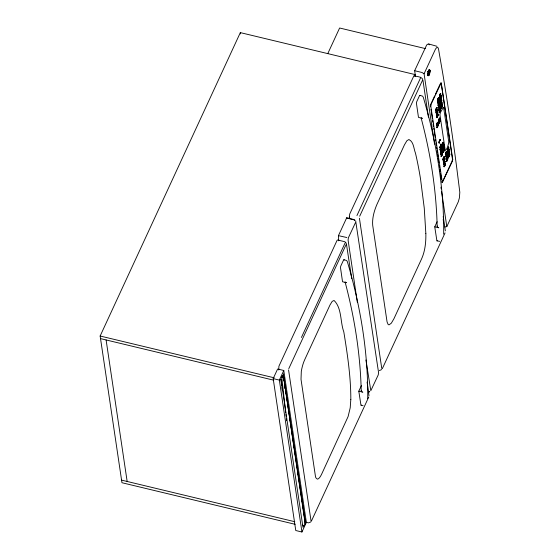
<?xml version="1.0" encoding="UTF-8"?>
<svg xmlns="http://www.w3.org/2000/svg" width="560" height="560" viewBox="0 0 560 560"><rect width="100%" height="100%" fill="white"/><g stroke="black" fill="none" stroke-linecap="round" stroke-linejoin="round"><path stroke-width="0.84" d="M436.968 107.555L435.701 110.019L435.834 111.181C435.428 110.39 436.702 106.421 437.101 108.437C437.01 105.63 435.148 110.313 435.834 111.181M437.661 112.196L436.394 114.66L436.52 115.822C436.114 115.031 437.395 111.062 437.794 113.078C437.703 110.271 435.841 114.954 436.52 115.822M437.773 122.332L436.506 124.789L436.639 125.951C436.233 125.167 437.507 121.191 437.906 123.207C437.815 120.407 435.953 125.083 436.639 125.951M436.1 112.952L437.36 110.495L437.234 109.333C437.64 110.117 436.366 114.086 435.967 112.077C436.051 114.877 437.92 110.201 437.234 109.333M438.732 97.713L437.465 100.17L437.591 101.339C437.185 100.548 438.459 96.579 438.865 98.588C438.774 95.788 436.905 100.464 437.591 101.339M436.786 117.6L438.053 115.136L437.927 113.974C438.333 114.765 437.059 118.734 436.653 116.718C436.744 119.518 438.613 114.842 437.927 113.974M439.411 102.277L438.144 104.741L438.27 105.903C437.864 105.112 439.138 101.143 439.537 103.159C439.453 100.352 437.584 105.035 438.27 105.903M437.99 125.93L438.039 124.103C438.445 124.894 437.171 128.863 436.772 126.847L436.968 127.869L438.165 125.265L438.039 124.103M439.726 118.104L438.459 120.568L438.592 121.73C438.179 120.939 439.453 116.97 439.859 118.986C439.768 116.179 437.906 120.862 438.592 121.73M439.789 107.338L440.23 107.8C440.139 105.035 438.277 109.592 438.963 110.544L439.082 108.864M439.04 100.324L438.046 102.886L437.724 102.228C437.815 104.993 439.677 100.436 438.998 99.484L439.124 100.646L437.857 103.11M440.328 139.517L439.061 141.974L439.194 143.136C438.788 142.352 440.062 138.376 440.461 140.392C440.37 137.592 438.508 142.268 439.194 143.136M440.685 93.485L439.418 95.949L439.544 97.111C439.138 96.327 440.412 92.351 440.811 94.367C440.727 91.56 438.858 96.243 439.544 97.111M439.719 104.895L438.627 107.492L438.403 106.799C438.494 109.557 440.356 105 439.677 104.048L439.803 105.217L438.536 107.674M441.364 98.056L440.097 100.513L440.223 101.675C439.817 100.891 441.091 96.915 441.49 98.931C441.406 96.131 439.537 100.807 440.223 101.675M441.385 146.601L440.118 149.065L440.244 150.227C439.838 149.436 441.112 145.467 441.518 147.483C441.427 144.683 439.558 149.359 440.244 150.227M440.405 109.536L439.32 112.133L439.096 111.44C439.187 114.205 441.049 109.641 440.363 108.696L440.496 109.858L439.229 112.315M441.875 102.599L442.183 103.572C441.798 101.409 440.377 105.399 440.916 106.323L440.93 104.93L441.987 102.557L440.853 104.818L440.916 106.323M439.81 98.889L441.077 96.425L440.944 95.263C441.35 96.054 440.083 100.023 439.677 98.007C439.768 100.807 441.63 96.131 440.944 95.263M442.043 151.053L440.776 153.51L440.909 154.672C440.503 153.888 441.777 149.912 442.176 151.928C442.085 149.128 440.223 153.804 440.909 154.672M439.859 147.637L441.126 145.173L441 144.011C441.406 144.802 440.132 148.771 439.733 146.755C439.817 149.562 441.686 144.879 441 144.011M440.797 103.033L440.356 102.571C440.447 105.336 442.309 100.779 441.623 99.827L441.504 101.507M440.51 152.005L441.777 149.541L441.651 148.379C442.057 149.17 440.783 153.139 440.377 151.123C440.468 153.93 442.337 149.247 441.651 148.379M443.338 142.38L442.071 144.837L442.197 145.999C441.791 145.208 443.065 141.246 443.471 143.255C443.38 140.455 441.511 145.131 442.197 145.999M441.175 108.094L442.442 105.63L442.316 104.468C442.722 105.259 441.448 109.228 441.049 107.212C441.133 110.019 443.002 105.336 442.316 104.468M441.175 156.45L442.435 153.986L442.309 152.824C442.715 153.615 441.441 157.584 441.042 155.568C441.126 158.375 442.995 153.692 442.309 152.824M443.996 146.825L442.729 149.289L442.862 150.451C442.456 149.66 443.73 145.691 444.129 147.707C444.038 144.9 442.176 149.583 442.862 150.451M444.276 156.66L443.009 159.124L443.135 160.286C442.729 159.495 444.003 155.526 444.402 157.542C444.318 154.735 442.449 159.418 443.135 160.286M443.646 144.991L442.554 147.595L442.33 146.895C442.421 149.66 444.283 145.103 443.604 144.151L443.73 145.313L442.463 147.777M443.695 164.045L443.828 164.927C443.198 163.975 444.976 159.418 445.095 162.183L444.787 161.203L443.786 163.842M444.304 149.436C441.539 155.645 444.927 150.822 444.262 148.596L444.388 149.758L443.429 152.117L442.995 151.34L443.296 152.32M443.401 162.057L444.668 159.6L444.535 158.431C444.948 159.222 443.674 163.191 443.268 161.182C443.359 163.982 445.221 159.306 444.535 158.431M444.094 166.705L445.354 164.241L445.228 163.079C445.634 163.87 444.36 167.839 443.961 165.823C444.045 168.623 445.914 163.947 445.228 163.079M446.712 151.382L445.445 153.846L445.578 155.008C445.165 154.217 446.439 150.248 446.845 152.264C446.754 149.457 444.892 154.14 445.578 155.008M447.405 156.023L446.138 158.487L446.264 159.649C445.858 158.858 447.132 154.889 447.531 156.905C447.447 154.098 445.578 158.781 446.264 159.649M447.482 149.94L448.602 147.021L448.798 148.036L448.49 147.056L447.524 150.78L447.65 149.1M447.713 158.641L446.621 161.238L446.397 160.545C446.488 163.31 448.35 158.746 447.664 157.801L447.797 158.963L446.53 161.42M448.084 154.546L448.217 155.428C447.587 154.476 449.372 149.919 449.484 152.677L449.183 151.704L448.175 154.336M447.79 152.558L449.057 150.094L448.931 148.932C449.337 149.723 448.063 153.692 447.657 151.676C447.748 154.483 449.617 149.8 448.931 148.932M448.483 157.199L449.75 154.735L449.617 153.573C450.023 154.364 448.749 158.333 448.35 156.317C448.441 159.124 450.303 154.441 449.617 153.573M288.561 369.88L311.052 521.129M369.005 395.724L367.094 382.06M427.812 74.333L427.903 73.766M447.398 149.905L447.461 149.282M438.851 123.501L438.725 122.626L438.921 123.641L440.118 121.044L439.992 119.875L439.943 121.702M443.828 164.927L443.695 163.765L444.962 161.301M445.837 156.779L445.711 155.904C445.795 158.704 447.664 154.021 446.978 153.153L447.104 154.315L445.907 156.919M448.357 147.574L448.665 147.161M448.217 155.428L448.091 154.259L449.358 151.802M427.854 73.815L428.218 72.163M427.931 73.269L428.036 72.702M362.32 392.035L361.368 391.377L361.333 390.327M438.27 227.668L437.318 227.01L437.276 225.96M430.717 104.538L430.584 106.813M428.862 74.06C427.882 74.781 430.045 72.555 429.079 72.093C429.73 71.176 428.939 70.28 428.953 72.275C428.246 72.548 429.037 72.961 428.813 74.438M354.977 220.206L353.885 219.499L346.605 217.987L338.443 235.648L338.737 240.807M427.924 74.795L428.883 75.04L429.52 73.647L429.842 70.602L429.961 71.113L429.541 70.035L428.379 71.834L428.05 74.879L427.938 74.221L428.358 75.453L429.296 73.871L428.876 75.026M429.436 74.165L429.835 69.993L428.778 70.686M429.625 73.619C430.647 72.24 429.884 67.627 428.568 71.134M428.183 72.135L428.547 71.057M288.792 368.641L346.108 244.601M368.767 396.963L311.451 520.996M359.709 216.195L422.401 80.528M445.06 232.89L382.375 368.557M429.233 74.662L429.415 74.095M295.169 524.314L121.961 482.727L100.142 336.014L240.331 32.62L415.233 74.613L415.485 76.342M327.782 53.613L339.619 28L425.369 48.587M414.498 76.202L415.233 74.613L414.652 70.721L426.713 44.905L428.407 43.862L436.954 46.305M273.182 378.609L277.62 369.005L283.78 370.482L306.369 522.396L301.931 532L295.771 530.523L273.182 378.609L279.342 380.093L301.931 532M348.81 218.365L349.545 216.776M279.342 380.093L283.78 370.482M285.726 412.811L281.743 377.16L282.45 375.62L283.703 377.692L305.403 523.621L302.96 527.282L280.903 378.973L281.729 385.882M356.937 215.565L420.511 77.973M301.413 337.484L345.1 242.935M305.214 524.034L283.703 377.692M434.553 144.2L424.081 73.78L435.575 48.909L437.038 47.271L437.871 47.502L438.494 48.846L442.708 73.227A3289.986 933.821 -76.5 0 1 456.491 165.928L459.816 192.227L459.424 197.799L458.304 201.754L446.81 226.625L444.955 226.982M430.934 103.943L434.651 95.886M435.379 94.318L440.097 84.112M441.623 99.827L441.756 100.989L440.79 103.341M438.963 110.544L438.837 109.382L439.796 107.03M361.361 405.041A1.75 0.497 -76.5 0 1 360.948 405.174L358.806 391.188L361.501 385.371M437.311 240.674A1.75 0.497 -76.5 0 1 436.891 240.814L434.756 226.828L437.108 221.732M304.787 523.327L305.347 522.116L283.29 373.807L284.067 380.765M429.009 75.089L429.219 74.571M442.281 182.259L452.046 161.252L452.466 159.292L441.238 83.356L440.93 82.81L440.461 83.328M429.009 74.977L428.071 75.698L427.868 74.256M427.868 74.704L428.113 75.565L428.799 75.292M381.689 369.558L379.365 370.587M310.8 521.941L308.525 522.858L306.152 522.298M429.408 72.52L428.449 72.289M443.303 107.359L440.468 112.441L439.929 114.625L445.249 150.486C447.048 149.597 448.469 144.634 448.784 141.925L443.59 107.401M428.435 117.11L423.003 80.605C422.758 76.132 416.892 76.951 413.924 75.719L349.783 213.899L349.356 215.985L349.741 218.554M345.681 242.431L344.694 241.696L337.554 239.96L337.071 240.366L278.901 366.254L278.782 369.95M368.508 391.818L369.768 391.629M368.284 392.035L369.523 391.888M439.684 241.36L437.073 240.87M346.85 237.524L338.443 235.648M428.582 69.804L429.541 70.035M428.449 71.085L429.401 71.316M427.399 71.351L428.351 71.582M427.427 71.407L428.379 71.631M427.42 71.603L428.379 71.834M428.456 72.121L429.485 72.268M414.652 70.721L421.974 72.478L424.081 73.78M427.952 74.746L428.953 74.935M427.399 75.222L428.603 75.509M427.469 75.397L428.589 75.642M427.441 75.537L428.393 75.768M419.846 95.34L422.625 96.159L423.318 97.377C436.443 141.715 444.129 187.859 443.667 234.171M422.513 118.363L418.481 117.397L416.423 103.208A1.75 0.497 -76.5 0 1 416.892 101.325L419.37 95.963A1.75 0.497 -76.5 0 1 420.035 95.403M434.756 226.828L438.788 227.794M343.903 259.707L346.675 260.519L347.375 261.744C360.493 306.082 368.186 352.219 367.717 398.531M346.563 282.73L342.531 281.757L340.48 267.568A1.75 0.497 -76.5 0 1 340.949 265.685L343.42 260.33A1.75 0.497 -76.5 0 1 344.085 259.763L344.19 260.071M358.806 391.188L362.838 392.161M100.142 336.014L274.197 377.804M100.527 338.611L273.735 380.191M361.13 405.237L363.09 405.706M121.576 480.13L294.784 521.717M302.204 525.084L303.8 525.469M346.605 217.987L353.661 219.716L354.732 220.465M346.822 217.784L347.102 218.148M421.428 117.992L421.995 118.237M346.045 282.604L345.093 281.946M281.743 377.16L283.507 378.112M345.849 242.683L346.416 243.607M428.834 44.149L429.268 44.849M346.507 244.468L351.729 278.719M438.886 123.2L439.971 121.268L439.992 119.875M355.698 220.948L355.866 221.389M445.872 156.478L446.012 156.877L446.978 153.153M441.742 181.839L441.861 182.245M421.099 117.894C430.521 153.335 436.303 189.805 437.164 226.499M345.156 282.254C354.571 317.695 360.36 354.172 361.221 390.866M430.969 109.382L431.221 111.097M431.473 112.805L432.369 118.804M432.621 120.512L432.873 122.227M433.132 123.935L433.51 126.504M433.769 128.219L434.021 129.934M434.28 131.642L435.169 137.655M435.428 139.37L435.68 141.085M435.939 142.8L436.317 145.376M436.576 147.091L436.828 148.813M437.087 150.528L437.339 152.243M437.598 153.958L437.976 156.534M438.235 158.256L438.872 162.547M439.369 165.9L439.621 167.58M439.873 169.253L440.244 171.773M440.496 173.453L441.371 179.319M440.937 187.117L441.189 188.832M441.574 191.408L446.81 226.625M443.205 216.433L445.354 230.86M443.191 219.464L443.443 221.165M359.415 218.225L381.766 368.48M357.315 302.197L348.082 240.107L348.383 237.748L355.817 221.921L378.56 372.498L378.259 374.857L370.818 390.691L365.911 359.982M240.331 32.62L240.52 33.915M282.709 377.342L282.45 375.62L282.66 377.349M106.106 339.948L127.155 481.474M281.932 387.611L282.24 390.208M447.664 157.801L447.797 158.963M440.363 108.696L440.496 109.858M439.677 104.048L439.803 105.217M438.998 99.484L439.124 100.646M443.604 144.151L443.73 145.313M284.361 383.369L284.557 385.112M284.746 386.848L284.942 388.591M285.922 414.554L286.118 416.29M286.405 418.901L286.601 420.637M444.262 148.596L444.388 149.758M449.288 151.662L449.323 152.103M448.602 147.021L448.63 147.455M446.565 161.119L446.593 161.56M441.294 97.916L441.329 98.35M440.615 93.352L440.65 93.786M444.899 161.161L444.927 161.602M444.206 156.52L444.241 156.961M442.498 147.476L442.526 147.917M439.264 112.014L439.292 112.455M441.98 150.913L442.008 151.347M438.571 107.373L438.599 107.814M441.322 146.468L441.35 146.902M437.892 102.809L437.92 103.25M440.265 139.377L440.293 139.818M437.598 112.056L437.626 112.497M436.905 107.415L436.933 107.856M437.71 122.192L437.738 122.633M448.518 156.898L448.546 157.339M447.825 152.25L447.853 152.698M447.342 155.883L447.37 156.324M446.649 151.242L446.677 151.683M443.933 146.685L443.961 147.126M441.217 107.793L441.245 108.234M443.275 142.24L443.303 142.681M439.845 98.581L439.873 99.022M444.129 166.397L444.157 166.838M443.436 161.756L443.464 162.197M439.348 102.137L439.376 102.578M438.669 97.573L438.697 98.014M439.663 117.964L439.691 118.405M441.21 156.149L441.238 156.59M440.545 151.697L440.573 152.138M439.894 147.336L439.929 147.777M436.821 117.292L436.849 117.733M436.135 112.651L436.163 113.092M425.845 233.548C426.027 242.221 425.117 251.083 421.505 259.07L393.904 318.801L391.342 323.162L389.102 324.835L388.206 324.611L387.072 321.958L372.687 225.246C372.127 218.113 374.15 211.001 376.901 204.484L404.502 144.753L406.896 140.735L408.912 139.517C413.777 141.757 413.658 148.673 415.471 153.153A532.294 151.081 -76.5 0 1 420.546 179.123L424.256 208.068L425.845 233.548M350.826 399.364L350.21 407.827L348.089 416.598L321.762 473.9A14.469 4.109 -76.5 0 1 317.324 479.129L315.833 477.764L315.399 476.035L301.014 379.323L301.308 371.413A14.469 4.109 -76.5 0 1 304.759 359.583L329.994 304.976L332.192 301.378L334.061 300.468C341.971 308.063 340.179 322.21 343.798 331.849C347.431 354.165 350.84 376.698 350.826 399.364M428.358 72.933L428.82 72.583L428.358 72.933M452.746 159.362L452.326 161.322L442.33 182.448L430.787 105.966L431.207 104.013L441.21 82.88L452.746 159.362"/></g></svg>
